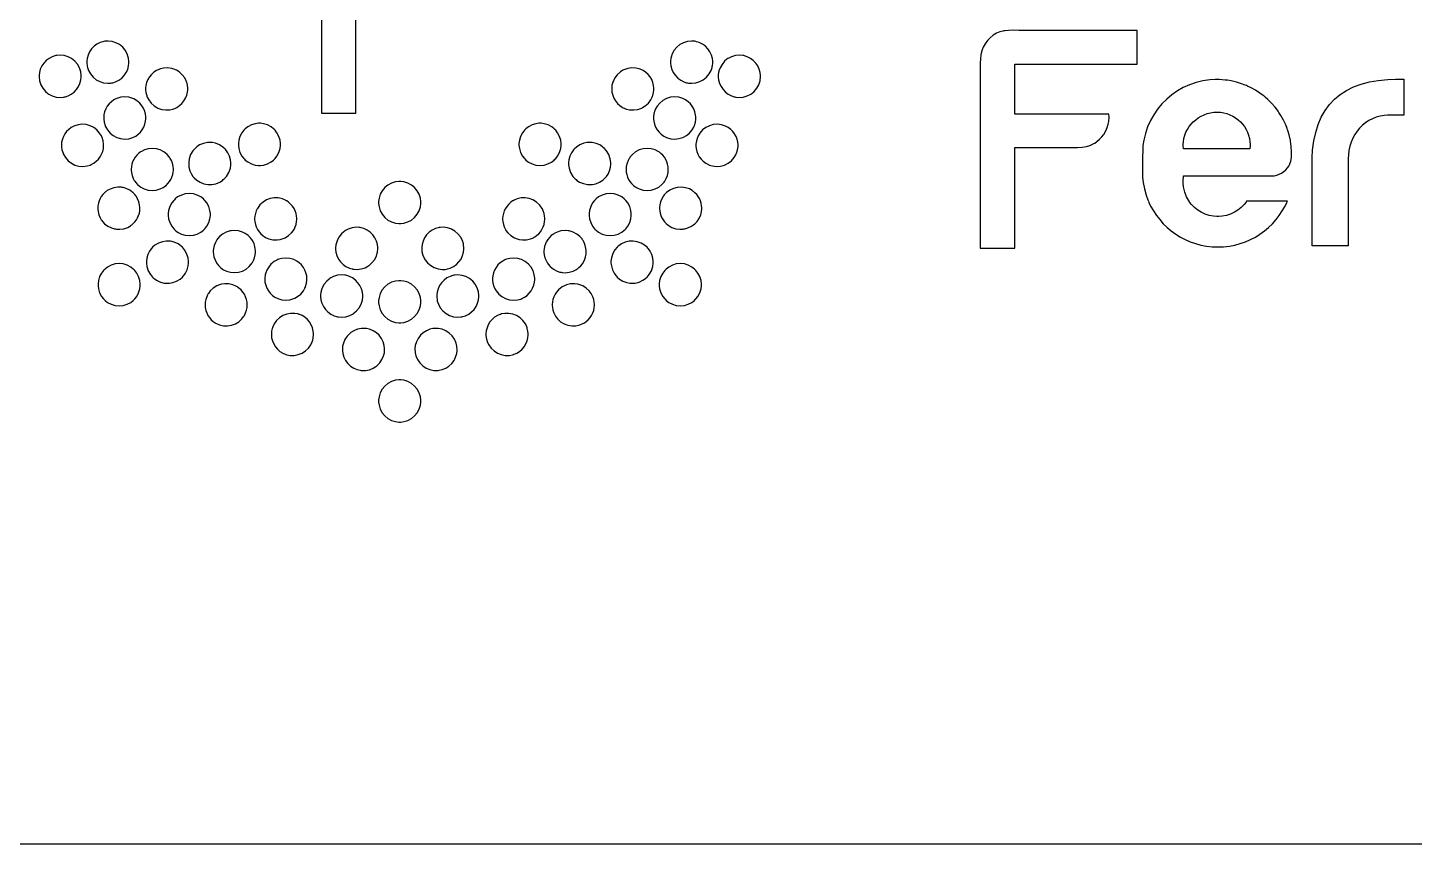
# Model space of a CAD drawing. Header units: millimetres. Extents: x 0 to 498, y 0 to 236.
# Drawn here: x 251.7 to 271.15, y 81.65 to 93.1 of the extents above; entities that cross this region are included whole.
import ezdxf

# ---------------------------------------------------------------- set-up
doc = ezdxf.new("R2010")
doc.units = ezdxf.units.MM
doc.layers.add('INCISIONE', color=3, linetype='Continuous')
doc.layers.add('TAGLIO', color=1, linetype='Continuous')

msp = doc.modelspace()

# ---------------------------------------------------------------- linework, layer by layer
at = {"layer": 'INCISIONE'}
msp.add_lwpolyline([(255.817, 93.934), (255.817, 91.899), (256.302, 91.899), (256.302, 93.313)], dxfattribs=at)
for points in [[(265.544, 92.033), (265.544, 92.587), (267.257, 92.587), (267.257, 93.059), (266.419, 93.059), (266.325, 93.059), (266.043, 93.061), (265.73, 93.061), (265.667, 93.061), (265.65, 93.06), (265.598, 93.061), (265.527, 93.062), (265.456, 93.06), (265.405, 93.056), (265.388, 93.053), (265.374, 93.051), (265.335, 93.04), (265.285, 93.019), (265.239, 92.991), (265.197, 92.956), (265.159, 92.917), (265.127, 92.872), (265.101, 92.824), (265.084, 92.786), (265.08, 92.773), (265.076, 92.759), (265.067, 92.717), (265.06, 92.66), (265.058, 92.601), (265.058, 92.558), (265.058, 92.544), (265.058, 92.502), (265.059, 92.156), (265.059, 92.041), (265.059, 90.006), (265.544, 90.006), (265.544, 91.42), (265.547, 91.42), (265.582, 91.42), (265.585, 91.42), (265.594, 91.42), (265.684, 91.42), (265.694, 91.42), (265.706, 91.42), (265.831, 91.42), (265.844, 91.42), (265.858, 91.42), (265.998, 91.419), (266.012, 91.419), (266.023, 91.419), (266.138, 91.42), (266.149, 91.42), (266.161, 91.42), (266.282, 91.42), (266.294, 91.42), (266.299, 91.42), (266.353, 91.42), (266.358, 91.42), (266.374, 91.42), (266.423, 91.419), (266.487, 91.422), (266.55, 91.432), (266.597, 91.446), (266.612, 91.452), (266.615, 91.454), (266.65, 91.472), (266.653, 91.474), (266.664, 91.48), (266.694, 91.501), (266.732, 91.533), (266.765, 91.568), (266.788, 91.597), (266.795, 91.607), (266.802, 91.618), (266.82, 91.651), (266.84, 91.697), (266.854, 91.745), (266.861, 91.781), (266.863, 91.794), (266.863, 91.798), (266.865, 91.832), (266.865, 91.843), (266.865, 91.853), (266.863, 91.882), (266.863, 91.885), (265.544, 91.885), (265.544, 92.033)], [(252.879, 92.325), (252.892, 92.327), (252.929, 92.339), (252.975, 92.362), (253.016, 92.391), (253.05, 92.427), (253.079, 92.468), (253.1, 92.514), (253.113, 92.563), (253.118, 92.602), (253.118, 92.615), (253.118, 92.629), (253.113, 92.668), (253.112, 92.672), (253.109, 92.687), (253.094, 92.73), (253.066, 92.781), (253.03, 92.824), (252.986, 92.86), (252.936, 92.887), (252.881, 92.904), (252.824, 92.91), (252.779, 92.907), (252.764, 92.905), (252.751, 92.902), (252.714, 92.89), (252.669, 92.867), (252.628, 92.838), (252.593, 92.802), (252.565, 92.761), (252.544, 92.715), (252.531, 92.666), (252.526, 92.628), (252.526, 92.615), (252.526, 92.6), (252.531, 92.562), (252.532, 92.557), (252.535, 92.542), (252.55, 92.5), (252.577, 92.449), (252.614, 92.405), (252.658, 92.369), (252.708, 92.342), (252.762, 92.325), (252.82, 92.319), (252.865, 92.322), (252.879, 92.325)], [(261.3, 92.557), (261.301, 92.562), (261.306, 92.602), (261.306, 92.615), (261.306, 92.628), (261.301, 92.666), (261.288, 92.715), (261.267, 92.761), (261.238, 92.802), (261.204, 92.838), (261.163, 92.867), (261.118, 92.89), (261.08, 92.902), (261.068, 92.905), (261.053, 92.907), (261.008, 92.91), (260.95, 92.904), (260.896, 92.887), (260.846, 92.86), (260.802, 92.824), (260.765, 92.781), (260.738, 92.73), (260.723, 92.687), (260.72, 92.672), (260.719, 92.668), (260.714, 92.628), (260.714, 92.615), (260.714, 92.602), (260.719, 92.563), (260.732, 92.514), (260.753, 92.468), (260.782, 92.427), (260.816, 92.391), (260.857, 92.362), (260.902, 92.339), (260.94, 92.327), (260.952, 92.325), (260.967, 92.322), (261.012, 92.319), (261.07, 92.325), (261.124, 92.342), (261.174, 92.369), (261.218, 92.405), (261.255, 92.449), (261.282, 92.5), (261.297, 92.542), (261.3, 92.557)], [(252.448, 92.416), (252.448, 92.432), (252.443, 92.473), (252.442, 92.478), (252.439, 92.492), (252.423, 92.535), (252.395, 92.585), (252.358, 92.629), (252.313, 92.664), (252.263, 92.691), (252.208, 92.707), (252.15, 92.712), (252.105, 92.709), (252.091, 92.706), (252.078, 92.703), (252.042, 92.691), (251.997, 92.668), (251.957, 92.638), (251.923, 92.602), (251.895, 92.561), (251.874, 92.516), (251.861, 92.468), (251.857, 92.429), (251.857, 92.417), (251.857, 92.401), (251.862, 92.36), (251.863, 92.355), (251.866, 92.341), (251.881, 92.299), (251.909, 92.249), (251.946, 92.205), (251.979, 92.176), (251.991, 92.168), (252.003, 92.161), (252.043, 92.142), (252.098, 92.126), (252.156, 92.121), (252.2, 92.124), (252.214, 92.127), (252.226, 92.13), (252.263, 92.142), (252.308, 92.165), (252.348, 92.195), (252.382, 92.23), (252.41, 92.271), (252.431, 92.317), (252.444, 92.365), (252.448, 92.403), (252.448, 92.416)], [(261.741, 92.706), (261.727, 92.709), (261.683, 92.712), (261.625, 92.707), (261.57, 92.691), (261.531, 92.672), (261.519, 92.665), (261.506, 92.657), (261.473, 92.628), (261.436, 92.584), (261.408, 92.534), (261.393, 92.492), (261.39, 92.478), (261.389, 92.473), (261.384, 92.43), (261.384, 92.416), (261.384, 92.403), (261.388, 92.365), (261.401, 92.317), (261.422, 92.271), (261.45, 92.23), (261.484, 92.195), (261.524, 92.165), (261.569, 92.142), (261.606, 92.13), (261.618, 92.127), (261.632, 92.124), (261.676, 92.121), (261.734, 92.126), (261.789, 92.142), (261.829, 92.161), (261.841, 92.168), (261.853, 92.176), (261.886, 92.205), (261.923, 92.249), (261.951, 92.299), (261.965, 92.341), (261.969, 92.355), (261.97, 92.36), (261.975, 92.403), (261.975, 92.417), (261.975, 92.429), (261.971, 92.468), (261.958, 92.516), (261.937, 92.561), (261.909, 92.602), (261.875, 92.638), (261.835, 92.668), (261.79, 92.691), (261.753, 92.703), (261.741, 92.706)], [(253.943, 92.239), (253.943, 92.252), (253.938, 92.29), (253.928, 92.332), (253.925, 92.34), (253.92, 92.354), (253.9, 92.393), (253.865, 92.439), (253.823, 92.477), (253.786, 92.501), (253.772, 92.507), (253.759, 92.513), (253.717, 92.527), (253.66, 92.535), (253.603, 92.531), (253.56, 92.522), (253.546, 92.517), (253.535, 92.513), (253.504, 92.498), (253.466, 92.473), (253.433, 92.443), (253.405, 92.409), (253.382, 92.37), (253.366, 92.329), (253.355, 92.285), (253.352, 92.251), (253.352, 92.239), (253.352, 92.226), (253.356, 92.188), (253.367, 92.146), (253.369, 92.138), (253.374, 92.125), (253.395, 92.086), (253.429, 92.039), (253.472, 92.001), (253.509, 91.977), (253.522, 91.971), (253.536, 91.965), (253.577, 91.952), (253.634, 91.944), (253.692, 91.947), (253.735, 91.956), (253.748, 91.961), (253.759, 91.965), (253.79, 91.98), (253.828, 92.005), (253.861, 92.035), (253.889, 92.07), (253.912, 92.108), (253.929, 92.15), (253.939, 92.194), (253.943, 92.228), (253.943, 92.239)], [(260.084, 91.961), (260.097, 91.956), (260.14, 91.947), (260.198, 91.944), (260.255, 91.952), (260.297, 91.965), (260.31, 91.971), (260.323, 91.977), (260.36, 92.001), (260.403, 92.039), (260.437, 92.086), (260.458, 92.125), (260.463, 92.138), (260.466, 92.146), (260.476, 92.188), (260.48, 92.226), (260.48, 92.239), (260.48, 92.251), (260.477, 92.285), (260.466, 92.329), (260.45, 92.37), (260.427, 92.409), (260.399, 92.443), (260.365, 92.473), (260.328, 92.498), (260.297, 92.513), (260.286, 92.517), (260.272, 92.522), (260.229, 92.531), (260.172, 92.535), (260.115, 92.527), (260.073, 92.513), (260.06, 92.507), (260.047, 92.501), (260.01, 92.477), (259.967, 92.439), (259.932, 92.393), (259.912, 92.354), (259.907, 92.34), (259.904, 92.332), (259.893, 92.29), (259.889, 92.252), (259.889, 92.239), (259.889, 92.228), (259.893, 92.194), (259.903, 92.15), (259.92, 92.108), (259.943, 92.07), (259.971, 92.035), (260.004, 92.005), (260.042, 91.98), (260.073, 91.965), (260.084, 91.961)], [(269.141, 91.019), (269.15, 91.019), (269.179, 91.021), (269.216, 91.029), (269.252, 91.042), (269.285, 91.059), (269.316, 91.08), (269.345, 91.105), (269.369, 91.134), (269.385, 91.158), (269.39, 91.166), (269.395, 91.176), (269.414, 91.226), (269.424, 91.278), (269.425, 91.289), (269.425, 91.294), (269.425, 91.336), (269.425, 91.341), (269.424, 91.356), (269.42, 91.433), (269.411, 91.509), (269.408, 91.524), (269.406, 91.536), (269.391, 91.596), (269.373, 91.656), (269.369, 91.667), (269.363, 91.685), (269.343, 91.735), (269.312, 91.801), (269.276, 91.865), (269.247, 91.911), (269.237, 91.926), (269.226, 91.941), (269.193, 91.984), (269.145, 92.038), (269.094, 92.089), (269.054, 92.125), (269.04, 92.136), (269.026, 92.148), (268.982, 92.18), (268.921, 92.22), (268.858, 92.255), (268.809, 92.279), (268.792, 92.286), (268.775, 92.294), (268.723, 92.313), (268.652, 92.335), (268.579, 92.352), (268.524, 92.361), (268.506, 92.363), (268.495, 92.364), (268.409, 92.371), (268.38, 92.371), (268.354, 92.371), (268.279, 92.366), (268.18, 92.352), (268.085, 92.329), (267.994, 92.297), (267.906, 92.258), (267.823, 92.211), (267.745, 92.157), (267.673, 92.096), (267.606, 92.029), (267.545, 91.956), (267.491, 91.878), (267.444, 91.795), (267.405, 91.707), (267.374, 91.616), (267.351, 91.521), (267.339, 91.447), (267.337, 91.422), (267.333, 91.238), (267.333, 91.019), (267.335, 90.996), (267.343, 90.926), (267.36, 90.837), (267.384, 90.749), (267.407, 90.686), (267.416, 90.666), (267.423, 90.648), (267.448, 90.596), (267.486, 90.529), (267.528, 90.466), (267.575, 90.406), (267.626, 90.349), (267.68, 90.296), (267.738, 90.247), (267.8, 90.203), (267.865, 90.162), (267.933, 90.127), (268.003, 90.096), (268.077, 90.07), (268.152, 90.05), (268.23, 90.035), (268.31, 90.026), (268.371, 90.023), (268.391, 90.023), (268.411, 90.023), (268.472, 90.026), (268.552, 90.035), (268.629, 90.05), (268.705, 90.07), (268.778, 90.096), (268.849, 90.127), (268.917, 90.162), (268.982, 90.203), (269.043, 90.247), (269.101, 90.296), (269.156, 90.349), (269.207, 90.406), (269.253, 90.466), (269.295, 90.529), (269.333, 90.596), (269.358, 90.648), (269.366, 90.666), (268.795, 90.666), (268.787, 90.653), (268.759, 90.619), (268.719, 90.577), (268.673, 90.54), (268.623, 90.509), (268.57, 90.484), (268.513, 90.466), (268.453, 90.454), (268.406, 90.45), (268.391, 90.45), (268.375, 90.45), (268.329, 90.454), (268.269, 90.466), (268.212, 90.484), (268.158, 90.509), (268.108, 90.54), (268.063, 90.577), (268.022, 90.619), (267.995, 90.653), (267.987, 90.666), (267.977, 90.68), (267.952, 90.727), (267.926, 90.793), (267.91, 90.864), (267.904, 90.919), (267.904, 90.938), (267.904, 90.958), (267.907, 91.004), (267.907, 91.019), (269.141, 91.019)], [(269.713, 91.244), (269.713, 91.278), (269.72, 91.381), (269.737, 91.51), (269.763, 91.63), (269.798, 91.74), (269.842, 91.842), (269.895, 91.935), (269.956, 92.019), (270.027, 92.094), (270.107, 92.161), (270.196, 92.218), (270.294, 92.267), (270.4, 92.306), (270.516, 92.337), (270.64, 92.359), (270.774, 92.373), (270.881, 92.377), (270.916, 92.377), (271, 92.377), (271, 91.87), (270.785, 91.87), (270.77, 91.87), (270.725, 91.867), (270.667, 91.857), (270.611, 91.842), (270.559, 91.821), (270.509, 91.795), (270.462, 91.765), (270.419, 91.729), (270.379, 91.689), (270.344, 91.645), (270.312, 91.598), (270.285, 91.547), (270.262, 91.493), (270.244, 91.436), (270.23, 91.377), (270.222, 91.316), (270.22, 91.268), (270.22, 91.253), (270.22, 90.037), (270.22, 90.037), (269.713, 90.037), (269.713, 91.244)], [(253.173, 91.558), (253.183, 91.562), (253.212, 91.578), (253.248, 91.603), (253.279, 91.633), (253.305, 91.667), (253.327, 91.704), (253.342, 91.745), (253.352, 91.787), (253.355, 91.821), (253.355, 91.832), (253.355, 91.846), (253.35, 91.889), (253.336, 91.936), (253.333, 91.945), (253.327, 91.958), (253.305, 91.996), (253.269, 92.041), (253.224, 92.077), (253.186, 92.099), (253.173, 92.105), (253.159, 92.11), (253.117, 92.122), (253.059, 92.127), (253.002, 92.122), (252.96, 92.11), (252.946, 92.105), (252.936, 92.101), (252.907, 92.085), (252.871, 92.06), (252.84, 92.03), (252.813, 91.996), (252.792, 91.958), (252.777, 91.918), (252.767, 91.876), (252.764, 91.842), (252.764, 91.831), (252.764, 91.817), (252.769, 91.774), (252.782, 91.727), (252.786, 91.719), (252.792, 91.705), (252.815, 91.666), (252.852, 91.621), (252.896, 91.585), (252.946, 91.558), (253.001, 91.542), (253.057, 91.536), (253.115, 91.541), (253.159, 91.552), (253.173, 91.558)], [(261.046, 91.719), (261.05, 91.727), (261.063, 91.774), (261.068, 91.817), (261.068, 91.831), (261.068, 91.842), (261.065, 91.876), (261.055, 91.918), (261.04, 91.958), (261.018, 91.996), (260.992, 92.03), (260.961, 92.06), (260.925, 92.085), (260.896, 92.101), (260.886, 92.105), (260.872, 92.11), (260.83, 92.122), (260.772, 92.127), (260.715, 92.122), (260.673, 92.11), (260.659, 92.105), (260.646, 92.099), (260.608, 92.077), (260.563, 92.041), (260.527, 91.996), (260.505, 91.958), (260.499, 91.945), (260.495, 91.936), (260.482, 91.889), (260.477, 91.846), (260.477, 91.832), (260.477, 91.821), (260.48, 91.787), (260.49, 91.745), (260.505, 91.704), (260.527, 91.667), (260.553, 91.633), (260.584, 91.603), (260.62, 91.578), (260.649, 91.562), (260.659, 91.558), (260.673, 91.552), (260.717, 91.541), (260.774, 91.536), (260.831, 91.542), (260.886, 91.558), (260.936, 91.585), (260.98, 91.621), (261.017, 91.666), (261.04, 91.705), (261.046, 91.719)], [(268.38, 91.914), (268.392, 91.914), (268.427, 91.912), (268.473, 91.905), (268.518, 91.893), (268.56, 91.878), (268.601, 91.858), (268.639, 91.835), (268.674, 91.808), (268.707, 91.778), (268.737, 91.745), (268.764, 91.71), (268.787, 91.672), (268.806, 91.631), (268.822, 91.589), (268.833, 91.544), (268.84, 91.498), (268.843, 91.463), (268.843, 91.451), (268.843, 91.438), (268.84, 91.404), (268.839, 91.4), (267.907, 91.4), (267.907, 91.404), (267.904, 91.439), (267.904, 91.451), (267.904, 91.463), (267.907, 91.498), (267.914, 91.544), (267.926, 91.589), (267.943, 91.631), (267.963, 91.672), (267.987, 91.71), (268.015, 91.745), (268.046, 91.778), (268.08, 91.808), (268.117, 91.835), (268.156, 91.858), (268.198, 91.878), (268.241, 91.893), (268.286, 91.905), (268.333, 91.912), (268.368, 91.914), (268.38, 91.914)], [(252.763, 91.448), (252.763, 91.464), (252.756, 91.51), (252.741, 91.559), (252.737, 91.569), (252.731, 91.582), (252.707, 91.62), (252.669, 91.664), (252.624, 91.699), (252.573, 91.724), (252.518, 91.739), (252.461, 91.744), (252.404, 91.737), (252.36, 91.724), (252.347, 91.718), (252.337, 91.714), (252.309, 91.698), (252.274, 91.672), (252.244, 91.643), (252.219, 91.609), (252.199, 91.572), (252.184, 91.533), (252.174, 91.491), (252.171, 91.459), (252.171, 91.448), (252.171, 91.433), (252.178, 91.387), (252.193, 91.337), (252.197, 91.328), (252.203, 91.314), (252.227, 91.276), (252.265, 91.232), (252.31, 91.197), (252.361, 91.172), (252.416, 91.157), (252.473, 91.153), (252.53, 91.159), (252.574, 91.172), (252.587, 91.178), (252.597, 91.183), (252.625, 91.199), (252.66, 91.224), (252.69, 91.254), (252.715, 91.287), (252.735, 91.324), (252.75, 91.363), (252.759, 91.405), (252.763, 91.438), (252.763, 91.448)], [(254.948, 91.166), (254.963, 91.166), (255.006, 91.171), (255.061, 91.188), (255.112, 91.215), (255.147, 91.242), (255.157, 91.252), (255.168, 91.262), (255.194, 91.297), (255.222, 91.348), (255.238, 91.403), (255.244, 91.446), (255.244, 91.461), (255.244, 91.476), (255.238, 91.519), (255.222, 91.574), (255.194, 91.625), (255.168, 91.66), (255.157, 91.67), (255.147, 91.681), (255.112, 91.707), (255.061, 91.734), (255.006, 91.751), (254.963, 91.757), (254.948, 91.757), (254.934, 91.757), (254.89, 91.751), (254.835, 91.734), (254.784, 91.707), (254.75, 91.681), (254.739, 91.67), (254.729, 91.66), (254.702, 91.625), (254.675, 91.574), (254.658, 91.519), (254.652, 91.476), (254.652, 91.461), (254.652, 91.446), (254.658, 91.403), (254.675, 91.348), (254.702, 91.297), (254.729, 91.262), (254.739, 91.252), (254.749, 91.242), (254.784, 91.215), (254.835, 91.188), (254.89, 91.171), (254.934, 91.166), (254.948, 91.166)], [(258.675, 91.252), (258.685, 91.242), (258.721, 91.214), (258.772, 91.187), (258.827, 91.171), (258.884, 91.166), (258.94, 91.171), (258.995, 91.187), (259.046, 91.214), (259.082, 91.242), (259.093, 91.252), (259.103, 91.262), (259.13, 91.297), (259.157, 91.348), (259.174, 91.403), (259.179, 91.446), (259.179, 91.461), (259.179, 91.476), (259.174, 91.519), (259.157, 91.574), (259.13, 91.625), (259.103, 91.66), (259.093, 91.67), (259.082, 91.681), (259.048, 91.707), (258.997, 91.734), (258.942, 91.751), (258.898, 91.757), (258.884, 91.757), (258.869, 91.757), (258.826, 91.751), (258.771, 91.734), (258.72, 91.707), (258.685, 91.681), (258.675, 91.67), (258.664, 91.66), (258.638, 91.625), (258.61, 91.574), (258.594, 91.519), (258.588, 91.476), (258.588, 91.461), (258.588, 91.446), (258.594, 91.403), (258.61, 91.348), (258.638, 91.297), (258.664, 91.262), (258.675, 91.252)], [(261.485, 91.718), (261.472, 91.724), (261.428, 91.737), (261.371, 91.744), (261.314, 91.739), (261.259, 91.724), (261.208, 91.699), (261.163, 91.664), (261.125, 91.62), (261.101, 91.582), (261.095, 91.569), (261.091, 91.559), (261.076, 91.51), (261.069, 91.464), (261.069, 91.448), (261.069, 91.438), (261.072, 91.405), (261.082, 91.363), (261.097, 91.324), (261.117, 91.287), (261.142, 91.254), (261.172, 91.224), (261.207, 91.199), (261.235, 91.183), (261.245, 91.178), (261.258, 91.172), (261.302, 91.159), (261.359, 91.153), (261.416, 91.157), (261.471, 91.172), (261.522, 91.197), (261.567, 91.232), (261.605, 91.276), (261.629, 91.314), (261.635, 91.328), (261.639, 91.337), (261.654, 91.387), (261.661, 91.433), (261.661, 91.448), (261.661, 91.459), (261.657, 91.491), (261.648, 91.533), (261.633, 91.572), (261.613, 91.609), (261.588, 91.643), (261.558, 91.672), (261.523, 91.698), (261.495, 91.714), (261.485, 91.718)], [(253.61, 90.864), (253.617, 90.869), (253.639, 90.886), (253.665, 90.912), (253.687, 90.94), (253.706, 90.97), (253.721, 91.003), (253.732, 91.037), (253.738, 91.073), (253.741, 91.101), (253.741, 91.11), (253.741, 91.121), (253.737, 91.153), (253.728, 91.196), (253.713, 91.236), (253.697, 91.265), (253.691, 91.274), (253.683, 91.287), (253.653, 91.32), (253.608, 91.357), (253.557, 91.383), (253.503, 91.4), (253.446, 91.405), (253.389, 91.4), (253.334, 91.384), (253.293, 91.364), (253.281, 91.356), (253.273, 91.351), (253.252, 91.334), (253.226, 91.308), (253.203, 91.28), (253.184, 91.249), (253.169, 91.217), (253.158, 91.182), (253.152, 91.147), (253.15, 91.119), (253.15, 91.11), (253.15, 91.099), (253.153, 91.066), (253.162, 91.024), (253.178, 90.984), (253.193, 90.955), (253.199, 90.946), (253.208, 90.933), (253.237, 90.899), (253.283, 90.863), (253.333, 90.836), (253.388, 90.82), (253.444, 90.814), (253.501, 90.819), (253.557, 90.836), (253.597, 90.856), (253.61, 90.864)], [(254.441, 90.967), (254.454, 90.977), (254.486, 91.013), (254.519, 91.068), (254.54, 91.129), (254.547, 91.177), (254.547, 91.193), (254.547, 91.206), (254.543, 91.245), (254.529, 91.294), (254.507, 91.341), (254.486, 91.373), (254.478, 91.383), (254.468, 91.394), (254.436, 91.424), (254.388, 91.455), (254.334, 91.477), (254.291, 91.486), (254.277, 91.488), (254.262, 91.489), (254.219, 91.487), (254.162, 91.475), (254.109, 91.453), (254.072, 91.429), (254.061, 91.42), (254.049, 91.409), (254.016, 91.373), (253.983, 91.318), (253.963, 91.257), (253.956, 91.209), (253.956, 91.193), (253.956, 91.18), (253.96, 91.141), (253.974, 91.092), (253.995, 91.045), (254.016, 91.013), (254.025, 91.003), (254.034, 90.991), (254.068, 90.961), (254.116, 90.93), (254.17, 90.909), (254.225, 90.899), (254.282, 90.899), (254.338, 90.91), (254.392, 90.933), (254.43, 90.957), (254.441, 90.967)], [(259.607, 90.898), (259.621, 90.9), (259.664, 90.909), (259.717, 90.931), (259.765, 90.962), (259.798, 90.992), (259.807, 91.003), (259.815, 91.013), (259.837, 91.045), (259.859, 91.092), (259.872, 91.141), (259.876, 91.18), (259.876, 91.193), (259.876, 91.209), (259.869, 91.257), (259.849, 91.318), (259.815, 91.373), (259.783, 91.409), (259.771, 91.42), (259.76, 91.429), (259.723, 91.453), (259.67, 91.475), (259.613, 91.487), (259.569, 91.489), (259.555, 91.488), (259.54, 91.486), (259.497, 91.477), (259.444, 91.455), (259.396, 91.424), (259.364, 91.394), (259.354, 91.383), (259.346, 91.373), (259.325, 91.341), (259.303, 91.294), (259.289, 91.245), (259.285, 91.206), (259.285, 91.193), (259.285, 91.177), (259.292, 91.129), (259.313, 91.068), (259.346, 91.013), (259.378, 90.977), (259.391, 90.967), (259.402, 90.957), (259.439, 90.933), (259.492, 90.911), (259.548, 90.899), (259.592, 90.897), (259.607, 90.898)], [(260.222, 90.864), (260.235, 90.856), (260.275, 90.836), (260.331, 90.819), (260.388, 90.814), (260.444, 90.82), (260.499, 90.836), (260.549, 90.863), (260.594, 90.899), (260.624, 90.933), (260.632, 90.946), (260.639, 90.955), (260.654, 90.984), (260.67, 91.024), (260.679, 91.066), (260.682, 91.099), (260.682, 91.11), (260.682, 91.119), (260.68, 91.147), (260.673, 91.182), (260.662, 91.217), (260.647, 91.249), (260.629, 91.28), (260.606, 91.308), (260.58, 91.334), (260.559, 91.351), (260.551, 91.356), (260.539, 91.364), (260.498, 91.384), (260.442, 91.4), (260.386, 91.405), (260.329, 91.4), (260.275, 91.383), (260.224, 91.357), (260.179, 91.32), (260.149, 91.287), (260.141, 91.274), (260.135, 91.265), (260.119, 91.236), (260.104, 91.196), (260.094, 91.153), (260.091, 91.121), (260.091, 91.11), (260.091, 91.101), (260.093, 91.073), (260.1, 91.037), (260.111, 91.003), (260.126, 90.97), (260.145, 90.94), (260.167, 90.912), (260.193, 90.886), (260.215, 90.869), (260.222, 90.864)], [(252.93, 90.275), (252.944, 90.272), (252.988, 90.271), (253.045, 90.279), (253.1, 90.298), (253.138, 90.319), (253.15, 90.327), (253.157, 90.333), (253.177, 90.35), (253.201, 90.375), (253.222, 90.402), (253.24, 90.432), (253.254, 90.464), (253.264, 90.497), (253.27, 90.531), (253.272, 90.558), (253.272, 90.567), (253.272, 90.578), (253.268, 90.613), (253.258, 90.658), (253.24, 90.7), (253.222, 90.731), (253.215, 90.74), (253.207, 90.752), (253.177, 90.784), (253.131, 90.819), (253.079, 90.844), (253.037, 90.856), (253.022, 90.859), (253.008, 90.861), (252.964, 90.862), (252.907, 90.854), (252.853, 90.835), (252.814, 90.814), (252.802, 90.806), (252.795, 90.801), (252.775, 90.783), (252.751, 90.758), (252.73, 90.731), (252.713, 90.701), (252.699, 90.669), (252.689, 90.636), (252.682, 90.601), (252.68, 90.575), (252.68, 90.566), (252.68, 90.555), (252.684, 90.52), (252.695, 90.475), (252.712, 90.433), (252.73, 90.402), (252.737, 90.393), (252.745, 90.381), (252.776, 90.349), (252.821, 90.314), (252.873, 90.289), (252.915, 90.277), (252.93, 90.275)], [(256.916, 90.35), (256.931, 90.35), (256.975, 90.356), (257.031, 90.374), (257.081, 90.401), (257.125, 90.437), (257.161, 90.481), (257.188, 90.531), (257.206, 90.587), (257.212, 90.631), (257.212, 90.646), (257.212, 90.661), (257.206, 90.706), (257.188, 90.761), (257.161, 90.811), (257.125, 90.855), (257.081, 90.891), (257.031, 90.918), (256.975, 90.936), (256.931, 90.942), (256.916, 90.942), (256.901, 90.942), (256.856, 90.936), (256.801, 90.918), (256.751, 90.891), (256.707, 90.855), (256.671, 90.811), (256.643, 90.761), (256.626, 90.706), (256.62, 90.661), (256.62, 90.646), (256.62, 90.631), (256.626, 90.587), (256.643, 90.531), (256.671, 90.481), (256.707, 90.437), (256.751, 90.401), (256.801, 90.374), (256.856, 90.356), (256.901, 90.35), (256.916, 90.35)], [(261.029, 90.806), (261.017, 90.814), (260.978, 90.836), (260.923, 90.854), (260.866, 90.862), (260.809, 90.858), (260.755, 90.844), (260.703, 90.819), (260.656, 90.785), (260.625, 90.752), (260.617, 90.74), (260.61, 90.731), (260.592, 90.7), (260.575, 90.658), (260.564, 90.613), (260.56, 90.578), (260.56, 90.567), (260.56, 90.558), (260.562, 90.531), (260.568, 90.497), (260.579, 90.464), (260.592, 90.432), (260.61, 90.402), (260.631, 90.375), (260.655, 90.35), (260.675, 90.332), (260.682, 90.327), (260.694, 90.319), (260.733, 90.298), (260.787, 90.279), (260.844, 90.271), (260.888, 90.272), (260.902, 90.275), (260.916, 90.277), (260.959, 90.289), (261.01, 90.314), (261.056, 90.349), (261.087, 90.381), (261.095, 90.393), (261.102, 90.402), (261.119, 90.433), (261.137, 90.475), (261.148, 90.52), (261.152, 90.555), (261.152, 90.566), (261.152, 90.575), (261.149, 90.601), (261.143, 90.636), (261.133, 90.669), (261.119, 90.701), (261.102, 90.731), (261.081, 90.758), (261.057, 90.783), (261.037, 90.801), (261.029, 90.806)], [(254.173, 90.686), (254.163, 90.697), (254.127, 90.724), (254.076, 90.751), (254.021, 90.767), (253.964, 90.773), (253.908, 90.767), (253.853, 90.751), (253.801, 90.724), (253.766, 90.697), (253.755, 90.686), (253.745, 90.676), (253.718, 90.641), (253.691, 90.59), (253.674, 90.535), (253.669, 90.492), (253.669, 90.477), (253.669, 90.463), (253.674, 90.419), (253.691, 90.364), (253.718, 90.313), (253.745, 90.279), (253.755, 90.268), (253.766, 90.258), (253.801, 90.23), (253.853, 90.203), (253.908, 90.187), (253.964, 90.182), (254.021, 90.187), (254.076, 90.203), (254.127, 90.23), (254.163, 90.258), (254.173, 90.268), (254.184, 90.279), (254.21, 90.313), (254.238, 90.364), (254.254, 90.419), (254.26, 90.463), (254.26, 90.477), (254.26, 90.492), (254.254, 90.535), (254.238, 90.59), (254.21, 90.641), (254.184, 90.676), (254.173, 90.686)], [(255.253, 90.131), (255.267, 90.135), (255.308, 90.151), (255.357, 90.182), (255.399, 90.221), (255.426, 90.256), (255.433, 90.268), (255.438, 90.277), (255.45, 90.303), (255.462, 90.34), (255.47, 90.378), (255.472, 90.407), (255.472, 90.416), (255.472, 90.426), (255.47, 90.455), (255.462, 90.493), (255.45, 90.53), (255.433, 90.564), (255.412, 90.596), (255.386, 90.625), (255.357, 90.651), (255.333, 90.668), (255.325, 90.672), (255.312, 90.68), (255.27, 90.697), (255.213, 90.71), (255.156, 90.711), (255.1, 90.702), (255.047, 90.682), (254.998, 90.652), (254.955, 90.613), (254.928, 90.577), (254.92, 90.564), (254.916, 90.556), (254.903, 90.53), (254.891, 90.493), (254.883, 90.455), (254.881, 90.426), (254.881, 90.417), (254.881, 90.407), (254.883, 90.378), (254.891, 90.34), (254.904, 90.303), (254.921, 90.269), (254.942, 90.237), (254.967, 90.208), (254.996, 90.182), (255.02, 90.165), (255.029, 90.161), (255.041, 90.153), (255.082, 90.136), (255.138, 90.123), (255.196, 90.121), (255.239, 90.127), (255.253, 90.131)], [(258.911, 90.564), (258.904, 90.577), (258.876, 90.613), (258.834, 90.652), (258.785, 90.682), (258.732, 90.702), (258.676, 90.711), (258.619, 90.71), (258.562, 90.697), (258.52, 90.68), (258.507, 90.672), (258.499, 90.668), (258.475, 90.651), (258.446, 90.625), (258.421, 90.596), (258.399, 90.564), (258.382, 90.53), (258.37, 90.493), (258.362, 90.455), (258.359, 90.426), (258.359, 90.416), (258.359, 90.407), (258.362, 90.378), (258.37, 90.34), (258.382, 90.303), (258.394, 90.277), (258.399, 90.268), (258.406, 90.256), (258.433, 90.221), (258.475, 90.182), (258.524, 90.151), (258.565, 90.135), (258.579, 90.131), (258.593, 90.127), (258.636, 90.121), (258.694, 90.123), (258.75, 90.136), (258.791, 90.153), (258.803, 90.161), (258.812, 90.165), (258.836, 90.182), (258.865, 90.208), (258.89, 90.237), (258.911, 90.269), (258.928, 90.303), (258.941, 90.34), (258.948, 90.378), (258.951, 90.407), (258.951, 90.417), (258.951, 90.426), (258.948, 90.455), (258.941, 90.493), (258.928, 90.53), (258.916, 90.556), (258.911, 90.564)], [(260.163, 90.477), (260.163, 90.492), (260.157, 90.535), (260.141, 90.59), (260.114, 90.641), (260.087, 90.676), (260.077, 90.686), (260.066, 90.697), (260.03, 90.724), (259.979, 90.751), (259.924, 90.768), (259.868, 90.773), (259.811, 90.768), (259.756, 90.751), (259.705, 90.724), (259.669, 90.697), (259.659, 90.686), (259.648, 90.676), (259.621, 90.641), (259.594, 90.59), (259.578, 90.535), (259.572, 90.492), (259.572, 90.477), (259.572, 90.463), (259.578, 90.419), (259.594, 90.364), (259.621, 90.313), (259.648, 90.278), (259.659, 90.268), (259.669, 90.258), (259.705, 90.23), (259.756, 90.203), (259.811, 90.187), (259.868, 90.182), (259.924, 90.187), (259.979, 90.203), (260.03, 90.23), (260.066, 90.258), (260.077, 90.268), (260.087, 90.279), (260.114, 90.313), (260.141, 90.364), (260.157, 90.419), (260.163, 90.463), (260.163, 90.477)], [(254.761, 90.204), (254.749, 90.212), (254.71, 90.232), (254.655, 90.248), (254.597, 90.254), (254.553, 90.251), (254.539, 90.248), (254.525, 90.245), (254.483, 90.231), (254.432, 90.204), (254.388, 90.168), (254.359, 90.135), (254.351, 90.123), (254.345, 90.114), (254.33, 90.084), (254.314, 90.044), (254.304, 90.002), (254.301, 89.969), (254.301, 89.958), (254.301, 89.949), (254.303, 89.922), (254.31, 89.886), (254.321, 89.852), (254.336, 89.819), (254.355, 89.788), (254.377, 89.76), (254.403, 89.735), (254.425, 89.717), (254.432, 89.712), (254.445, 89.704), (254.485, 89.684), (254.541, 89.668), (254.598, 89.663), (254.655, 89.668), (254.709, 89.685), (254.76, 89.711), (254.805, 89.748), (254.834, 89.781), (254.843, 89.794), (254.849, 89.803), (254.864, 89.832), (254.88, 89.872), (254.889, 89.914), (254.893, 89.947), (254.893, 89.958), (254.893, 89.967), (254.89, 89.995), (254.884, 90.031), (254.873, 90.065), (254.858, 90.098), (254.839, 90.128), (254.816, 90.156), (254.79, 90.182), (254.769, 90.199), (254.761, 90.204)], [(256.26, 89.712), (256.275, 89.71), (256.319, 89.708), (256.376, 89.714), (256.431, 89.732), (256.47, 89.753), (256.481, 89.761), (256.493, 89.769), (256.526, 89.799), (256.562, 89.844), (256.588, 89.896), (256.601, 89.937), (256.603, 89.952), (256.604, 89.956), (256.607, 89.992), (256.607, 90.004), (256.607, 90.017), (256.603, 90.056), (256.589, 90.106), (256.568, 90.152), (256.538, 90.193), (256.503, 90.229), (256.461, 90.258), (256.414, 90.281), (256.376, 90.292), (256.363, 90.294), (256.349, 90.297), (256.305, 90.299), (256.248, 90.292), (256.193, 90.274), (256.154, 90.254), (256.142, 90.246), (256.13, 90.237), (256.098, 90.207), (256.062, 90.162), (256.036, 90.111), (256.023, 90.069), (256.021, 90.054), (256.02, 90.05), (256.016, 90.015), (256.016, 90.003), (256.016, 89.99), (256.021, 89.95), (256.035, 89.901), (256.056, 89.854), (256.085, 89.813), (256.121, 89.777), (256.162, 89.748), (256.209, 89.726), (256.247, 89.714), (256.26, 89.712)], [(257.571, 89.712), (257.584, 89.714), (257.623, 89.726), (257.669, 89.748), (257.711, 89.777), (257.747, 89.813), (257.776, 89.854), (257.797, 89.901), (257.811, 89.95), (257.816, 89.99), (257.816, 90.003), (257.816, 90.016), (257.812, 90.05), (257.811, 90.054), (257.809, 90.069), (257.795, 90.112), (257.768, 90.164), (257.733, 90.208), (257.69, 90.245), (257.64, 90.273), (257.586, 90.291), (257.528, 90.299), (257.483, 90.297), (257.469, 90.294), (257.456, 90.292), (257.418, 90.281), (257.371, 90.258), (257.329, 90.229), (257.293, 90.193), (257.264, 90.152), (257.243, 90.106), (257.229, 90.056), (257.224, 90.017), (257.224, 90.004), (257.224, 89.991), (257.228, 89.956), (257.229, 89.952), (257.231, 89.937), (257.245, 89.894), (257.272, 89.843), (257.307, 89.798), (257.35, 89.761), (257.4, 89.733), (257.454, 89.715), (257.512, 89.708), (257.557, 89.709), (257.571, 89.712)], [(259.399, 89.712), (259.407, 89.717), (259.429, 89.735), (259.455, 89.76), (259.477, 89.788), (259.496, 89.819), (259.511, 89.852), (259.522, 89.886), (259.529, 89.922), (259.531, 89.949), (259.531, 89.958), (259.531, 89.969), (259.528, 90.002), (259.518, 90.044), (259.502, 90.084), (259.487, 90.114), (259.481, 90.123), (259.473, 90.135), (259.444, 90.168), (259.399, 90.204), (259.349, 90.231), (259.307, 90.245), (259.293, 90.248), (259.279, 90.251), (259.235, 90.254), (259.177, 90.248), (259.122, 90.232), (259.083, 90.212), (259.071, 90.204), (259.063, 90.199), (259.042, 90.182), (259.016, 90.156), (258.993, 90.128), (258.974, 90.098), (258.959, 90.065), (258.948, 90.031), (258.942, 89.995), (258.939, 89.967), (258.939, 89.958), (258.939, 89.947), (258.943, 89.914), (258.952, 89.872), (258.968, 89.832), (258.983, 89.803), (258.989, 89.794), (258.997, 89.782), (259.026, 89.749), (259.071, 89.712), (259.122, 89.685), (259.163, 89.671), (259.178, 89.668), (259.192, 89.665), (259.236, 89.662), (259.293, 89.668), (259.348, 89.685), (259.387, 89.704), (259.399, 89.712)], [(253.438, 90.007), (253.428, 89.997), (253.405, 89.964), (253.381, 89.916), (253.367, 89.864), (253.362, 89.823), (253.362, 89.81), (253.362, 89.794), (253.368, 89.748), (253.387, 89.69), (253.418, 89.636), (253.448, 89.6), (253.459, 89.59), (253.47, 89.58), (253.506, 89.555), (253.559, 89.531), (253.614, 89.517), (253.658, 89.514), (253.673, 89.515), (253.687, 89.516), (253.731, 89.523), (253.785, 89.543), (253.834, 89.573), (253.867, 89.601), (253.877, 89.612), (253.886, 89.622), (253.91, 89.656), (253.933, 89.704), (253.948, 89.756), (253.953, 89.796), (253.953, 89.81), (253.953, 89.825), (253.946, 89.872), (253.927, 89.93), (253.897, 89.983), (253.867, 90.019), (253.855, 90.03), (253.844, 90.04), (253.807, 90.065), (253.754, 90.089), (253.699, 90.102), (253.642, 90.105), (253.586, 90.096), (253.532, 90.077), (253.482, 90.048), (253.448, 90.019), (253.438, 90.007)], [(259.977, 90.03), (259.965, 90.019), (259.935, 89.983), (259.904, 89.93), (259.885, 89.872), (259.879, 89.825), (259.879, 89.81), (259.879, 89.796), (259.884, 89.756), (259.899, 89.704), (259.922, 89.656), (259.946, 89.622), (259.955, 89.612), (259.965, 89.601), (259.998, 89.573), (260.047, 89.543), (260.101, 89.523), (260.145, 89.516), (260.159, 89.515), (260.174, 89.514), (260.217, 89.517), (260.273, 89.531), (260.325, 89.555), (260.362, 89.58), (260.372, 89.59), (260.384, 89.6), (260.414, 89.636), (260.445, 89.69), (260.464, 89.748), (260.47, 89.794), (260.47, 89.81), (260.47, 89.823), (260.465, 89.864), (260.451, 89.916), (260.427, 89.964), (260.403, 89.998), (260.394, 90.008), (260.384, 90.019), (260.35, 90.048), (260.3, 90.078), (260.246, 90.097), (260.19, 90.105), (260.133, 90.102), (260.078, 90.089), (260.025, 90.065), (259.988, 90.04), (259.977, 90.03)], [(255.432, 89.299), (255.445, 89.305), (255.483, 89.327), (255.528, 89.363), (255.564, 89.408), (255.586, 89.446), (255.592, 89.459), (255.596, 89.468), (255.609, 89.515), (255.614, 89.558), (255.614, 89.572), (255.614, 89.583), (255.611, 89.617), (255.601, 89.659), (255.586, 89.699), (255.565, 89.737), (255.538, 89.77), (255.507, 89.8), (255.471, 89.825), (255.442, 89.841), (255.432, 89.846), (255.418, 89.851), (255.376, 89.863), (255.318, 89.868), (255.261, 89.863), (255.219, 89.851), (255.205, 89.846), (255.192, 89.84), (255.154, 89.818), (255.109, 89.782), (255.073, 89.737), (255.051, 89.699), (255.046, 89.685), (255.042, 89.676), (255.028, 89.63), (255.023, 89.587), (255.023, 89.572), (255.023, 89.561), (255.026, 89.528), (255.036, 89.486), (255.051, 89.445), (255.073, 89.408), (255.099, 89.374), (255.13, 89.344), (255.166, 89.319), (255.195, 89.303), (255.205, 89.299), (255.219, 89.294), (255.261, 89.282), (255.319, 89.276), (255.376, 89.282), (255.418, 89.294), (255.432, 89.299)], [(258.4, 89.846), (258.39, 89.841), (258.361, 89.825), (258.325, 89.8), (258.294, 89.77), (258.267, 89.737), (258.246, 89.699), (258.23, 89.659), (258.221, 89.617), (258.217, 89.583), (258.217, 89.572), (258.217, 89.558), (258.223, 89.515), (258.236, 89.468), (258.24, 89.459), (258.246, 89.445), (258.269, 89.407), (258.306, 89.362), (258.35, 89.326), (258.4, 89.299), (258.455, 89.283), (258.511, 89.277), (258.569, 89.282), (258.613, 89.293), (258.627, 89.299), (258.637, 89.303), (258.666, 89.319), (258.702, 89.344), (258.733, 89.374), (258.759, 89.408), (258.78, 89.445), (258.796, 89.486), (258.806, 89.528), (258.809, 89.562), (258.809, 89.573), (258.809, 89.587), (258.803, 89.63), (258.79, 89.676), (258.786, 89.685), (258.781, 89.699), (258.758, 89.738), (258.721, 89.783), (258.677, 89.819), (258.626, 89.845), (258.572, 89.862), (258.515, 89.868), (258.458, 89.863), (258.414, 89.851), (258.4, 89.846)], [(252.771, 89.703), (252.761, 89.692), (252.734, 89.657), (252.707, 89.607), (252.69, 89.551), (252.685, 89.508), (252.685, 89.493), (252.685, 89.479), (252.69, 89.435), (252.707, 89.38), (252.734, 89.329), (252.761, 89.295), (252.771, 89.284), (252.782, 89.274), (252.818, 89.246), (252.869, 89.219), (252.924, 89.203), (252.98, 89.198), (253.037, 89.203), (253.092, 89.219), (253.143, 89.246), (253.179, 89.274), (253.19, 89.284), (253.2, 89.295), (253.227, 89.329), (253.254, 89.38), (253.27, 89.435), (253.276, 89.479), (253.276, 89.493), (253.276, 89.508), (253.27, 89.551), (253.254, 89.607), (253.227, 89.657), (253.2, 89.692), (253.19, 89.703), (253.179, 89.713), (253.143, 89.74), (253.092, 89.767), (253.037, 89.784), (252.98, 89.789), (252.924, 89.784), (252.869, 89.767), (252.818, 89.74), (252.782, 89.713), (252.771, 89.703)], [(260.642, 89.703), (260.632, 89.692), (260.605, 89.657), (260.578, 89.607), (260.561, 89.551), (260.556, 89.508), (260.556, 89.493), (260.556, 89.479), (260.561, 89.435), (260.578, 89.38), (260.605, 89.329), (260.632, 89.295), (260.642, 89.284), (260.653, 89.274), (260.689, 89.246), (260.74, 89.219), (260.795, 89.203), (260.851, 89.198), (260.908, 89.203), (260.963, 89.219), (261.014, 89.246), (261.05, 89.274), (261.06, 89.284), (261.071, 89.295), (261.098, 89.329), (261.125, 89.38), (261.142, 89.435), (261.147, 89.479), (261.147, 89.493), (261.147, 89.508), (261.142, 89.551), (261.125, 89.607), (261.098, 89.657), (261.071, 89.692), (261.06, 89.703), (261.05, 89.713), (261.014, 89.74), (260.963, 89.767), (260.908, 89.784), (260.851, 89.789), (260.795, 89.784), (260.74, 89.767), (260.689, 89.74), (260.653, 89.713), (260.642, 89.703)], [(254.629, 89.468), (254.616, 89.475), (254.576, 89.492), (254.52, 89.505), (254.462, 89.507), (254.418, 89.501), (254.404, 89.497), (254.39, 89.493), (254.35, 89.477), (254.301, 89.446), (254.259, 89.407), (254.232, 89.372), (254.225, 89.359), (254.22, 89.351), (254.208, 89.324), (254.195, 89.288), (254.188, 89.25), (254.185, 89.221), (254.185, 89.211), (254.185, 89.202), (254.188, 89.172), (254.196, 89.134), (254.208, 89.098), (254.225, 89.063), (254.246, 89.032), (254.272, 89.003), (254.301, 88.977), (254.325, 88.96), (254.333, 88.955), (254.346, 88.948), (254.388, 88.931), (254.444, 88.918), (254.502, 88.916), (254.557, 88.926), (254.611, 88.946), (254.659, 88.975), (254.702, 89.015), (254.73, 89.051), (254.737, 89.064), (254.742, 89.072), (254.754, 89.098), (254.767, 89.135), (254.774, 89.173), (254.777, 89.201), (254.777, 89.211), (254.777, 89.221), (254.774, 89.25), (254.766, 89.288), (254.754, 89.325), (254.737, 89.359), (254.716, 89.391), (254.69, 89.42), (254.661, 89.446), (254.637, 89.463), (254.629, 89.468)], [(256.392, 89.277), (256.393, 89.282), (256.397, 89.322), (256.397, 89.335), (256.397, 89.348), (256.393, 89.387), (256.38, 89.436), (256.358, 89.481), (256.33, 89.522), (256.295, 89.558), (256.255, 89.588), (256.209, 89.61), (256.172, 89.622), (256.159, 89.625), (256.145, 89.628), (256.101, 89.631), (256.044, 89.625), (255.989, 89.608), (255.949, 89.589), (255.937, 89.581), (255.925, 89.573), (255.892, 89.544), (255.856, 89.499), (255.829, 89.448), (255.814, 89.407), (255.812, 89.392), (255.811, 89.388), (255.806, 89.348), (255.806, 89.335), (255.806, 89.322), (255.81, 89.283), (255.824, 89.234), (255.845, 89.188), (255.873, 89.147), (255.908, 89.112), (255.948, 89.082), (255.994, 89.059), (256.031, 89.047), (256.044, 89.045), (256.058, 89.042), (256.102, 89.039), (256.159, 89.045), (256.214, 89.061), (256.254, 89.081), (256.266, 89.089), (256.278, 89.097), (256.311, 89.126), (256.348, 89.171), (256.375, 89.221), (256.389, 89.263), (256.392, 89.277)], [(256.916, 88.959), (256.931, 88.959), (256.975, 88.965), (257.031, 88.982), (257.081, 89.009), (257.125, 89.046), (257.161, 89.089), (257.188, 89.14), (257.206, 89.195), (257.212, 89.24), (257.212, 89.255), (257.212, 89.27), (257.206, 89.314), (257.188, 89.37), (257.161, 89.42), (257.125, 89.464), (257.081, 89.5), (257.031, 89.527), (256.975, 89.544), (256.931, 89.55), (256.916, 89.55), (256.901, 89.55), (256.856, 89.544), (256.801, 89.527), (256.751, 89.5), (256.707, 89.464), (256.671, 89.42), (256.643, 89.37), (256.626, 89.314), (256.62, 89.27), (256.62, 89.255), (256.62, 89.24), (256.626, 89.195), (256.643, 89.14), (256.671, 89.089), (256.707, 89.046), (256.751, 89.009), (256.801, 88.982), (256.856, 88.965), (256.901, 88.959), (256.916, 88.959)], [(257.673, 89.625), (257.66, 89.622), (257.623, 89.61), (257.577, 89.588), (257.537, 89.558), (257.502, 89.522), (257.474, 89.481), (257.453, 89.436), (257.439, 89.387), (257.435, 89.348), (257.435, 89.335), (257.435, 89.321), (257.439, 89.282), (257.44, 89.277), (257.443, 89.262), (257.458, 89.22), (257.485, 89.169), (257.522, 89.125), (257.566, 89.089), (257.616, 89.062), (257.671, 89.045), (257.729, 89.039), (257.774, 89.042), (257.788, 89.045), (257.801, 89.047), (257.838, 89.059), (257.883, 89.082), (257.924, 89.112), (257.959, 89.147), (257.987, 89.188), (258.008, 89.234), (258.022, 89.283), (258.026, 89.322), (258.026, 89.335), (258.026, 89.349), (258.021, 89.388), (258.02, 89.392), (258.017, 89.407), (258.003, 89.45), (257.975, 89.501), (257.939, 89.545), (257.895, 89.581), (257.845, 89.607), (257.79, 89.624), (257.732, 89.63), (257.687, 89.628), (257.673, 89.625)], [(259.427, 89.497), (259.413, 89.501), (259.37, 89.507), (259.312, 89.505), (259.256, 89.492), (259.216, 89.475), (259.203, 89.468), (259.195, 89.463), (259.171, 89.446), (259.142, 89.42), (259.116, 89.391), (259.095, 89.359), (259.078, 89.325), (259.065, 89.288), (259.058, 89.25), (259.055, 89.221), (259.055, 89.211), (259.055, 89.201), (259.058, 89.173), (259.065, 89.135), (259.078, 89.098), (259.09, 89.072), (259.095, 89.064), (259.102, 89.051), (259.13, 89.015), (259.173, 88.975), (259.221, 88.946), (259.274, 88.926), (259.33, 88.916), (259.388, 88.918), (259.444, 88.931), (259.486, 88.948), (259.499, 88.955), (259.507, 88.96), (259.531, 88.977), (259.56, 89.003), (259.586, 89.032), (259.607, 89.063), (259.624, 89.098), (259.636, 89.134), (259.644, 89.172), (259.647, 89.202), (259.647, 89.211), (259.647, 89.221), (259.644, 89.25), (259.637, 89.288), (259.624, 89.324), (259.612, 89.351), (259.607, 89.359), (259.6, 89.372), (259.573, 89.407), (259.531, 89.446), (259.482, 89.477), (259.441, 89.493), (259.427, 89.497)], [(255.503, 89.078), (255.488, 89.083), (255.444, 89.091), (255.386, 89.092), (255.33, 89.081), (255.277, 89.06), (255.229, 89.03), (255.188, 88.991), (255.154, 88.943), (255.134, 88.903), (255.13, 88.889), (255.127, 88.881), (255.119, 88.843), (255.115, 88.809), (255.115, 88.797), (255.115, 88.785), (255.119, 88.75), (255.13, 88.705), (255.148, 88.662), (255.172, 88.623), (255.201, 88.589), (255.236, 88.559), (255.276, 88.534), (255.308, 88.52), (255.32, 88.516), (255.334, 88.511), (255.378, 88.503), (255.436, 88.503), (255.492, 88.513), (255.545, 88.534), (255.593, 88.564), (255.635, 88.604), (255.668, 88.651), (255.688, 88.692), (255.692, 88.706), (255.695, 88.713), (255.703, 88.751), (255.707, 88.786), (255.707, 88.797), (255.707, 88.809), (255.703, 88.844), (255.692, 88.89), (255.674, 88.932), (255.651, 88.971), (255.621, 89.006), (255.586, 89.036), (255.546, 89.06), (255.514, 89.075), (255.503, 89.078)], [(258.329, 89.078), (258.318, 89.075), (258.286, 89.06), (258.246, 89.036), (258.211, 89.006), (258.181, 88.971), (258.158, 88.932), (258.14, 88.89), (258.129, 88.845), (258.125, 88.809), (258.125, 88.797), (258.125, 88.786), (258.129, 88.751), (258.137, 88.713), (258.14, 88.706), (258.144, 88.692), (258.164, 88.651), (258.197, 88.604), (258.239, 88.564), (258.287, 88.534), (258.339, 88.513), (258.396, 88.503), (258.454, 88.503), (258.498, 88.511), (258.512, 88.516), (258.523, 88.52), (258.556, 88.534), (258.596, 88.559), (258.631, 88.589), (258.66, 88.623), (258.684, 88.662), (258.702, 88.705), (258.713, 88.75), (258.717, 88.785), (258.717, 88.797), (258.717, 88.809), (258.713, 88.843), (258.704, 88.881), (258.702, 88.889), (258.697, 88.903), (258.678, 88.943), (258.644, 88.991), (258.603, 89.03), (258.555, 89.06), (258.502, 89.081), (258.446, 89.092), (258.388, 89.091), (258.344, 89.083), (258.329, 89.078)], [(256.701, 88.555), (256.701, 88.557), (256.703, 88.579), (256.703, 88.586), (256.703, 88.6), (256.697, 88.641), (256.682, 88.693), (256.659, 88.741), (256.627, 88.784), (256.588, 88.82), (256.543, 88.848), (256.493, 88.869), (256.452, 88.878), (256.438, 88.88), (256.423, 88.881), (256.38, 88.88), (256.323, 88.869), (256.27, 88.847), (256.232, 88.824), (256.221, 88.815), (256.209, 88.806), (256.179, 88.774), (256.147, 88.727), (256.125, 88.674), (256.114, 88.631), (256.113, 88.617), (256.113, 88.614), (256.111, 88.592), (256.111, 88.585), (256.111, 88.571), (256.116, 88.53), (256.131, 88.478), (256.155, 88.43), (256.187, 88.388), (256.226, 88.352), (256.271, 88.323), (256.321, 88.303), (256.362, 88.293), (256.376, 88.292), (256.391, 88.29), (256.434, 88.291), (256.491, 88.302), (256.544, 88.324), (256.582, 88.347), (256.593, 88.356), (256.604, 88.365), (256.635, 88.397), (256.667, 88.444), (256.689, 88.498), (256.7, 88.54), (256.701, 88.555)], [(257.394, 88.88), (257.38, 88.878), (257.339, 88.869), (257.289, 88.848), (257.244, 88.82), (257.205, 88.784), (257.173, 88.741), (257.149, 88.693), (257.134, 88.641), (257.129, 88.6), (257.129, 88.586), (257.129, 88.578), (257.131, 88.557), (257.131, 88.555), (257.133, 88.54), (257.143, 88.496), (257.166, 88.443), (257.199, 88.396), (257.239, 88.356), (257.286, 88.325), (257.339, 88.303), (257.396, 88.291), (257.441, 88.29), (257.456, 88.292), (257.47, 88.293), (257.511, 88.303), (257.561, 88.323), (257.606, 88.352), (257.645, 88.388), (257.677, 88.43), (257.7, 88.478), (257.715, 88.53), (257.721, 88.571), (257.721, 88.585), (257.721, 88.593), (257.719, 88.614), (257.719, 88.617), (257.718, 88.631), (257.707, 88.675), (257.684, 88.728), (257.651, 88.775), (257.611, 88.815), (257.564, 88.847), (257.511, 88.869), (257.454, 88.88), (257.409, 88.881), (257.394, 88.88)], [(256.916, 88.159), (256.901, 88.159), (256.856, 88.153), (256.801, 88.135), (256.751, 88.108), (256.707, 88.072), (256.671, 88.028), (256.643, 87.978), (256.626, 87.923), (256.62, 87.878), (256.62, 87.863), (256.62, 87.848), (256.626, 87.804), (256.643, 87.748), (256.671, 87.698), (256.707, 87.654), (256.751, 87.618), (256.801, 87.591), (256.856, 87.574), (256.901, 87.568), (256.916, 87.568), (256.931, 87.568), (256.975, 87.574), (257.031, 87.591), (257.081, 87.618), (257.125, 87.654), (257.161, 87.698), (257.188, 87.748), (257.206, 87.804), (257.212, 87.848), (257.212, 87.863), (257.212, 87.878), (257.206, 87.923), (257.188, 87.978), (257.161, 88.028), (257.125, 88.072), (257.081, 88.108), (257.031, 88.135), (256.975, 88.153), (256.931, 88.159), (256.916, 88.159)]]:
    msp.add_lwpolyline(points, close=True, dxfattribs=at)
at = {"layer": 'TAGLIO'}
msp.add_lwpolyline([(290, 150.646), (290, 81.646), (0, 81.646), (0, 150.646)], close=True, dxfattribs=at)

doc.saveas('drawing.dxf')
